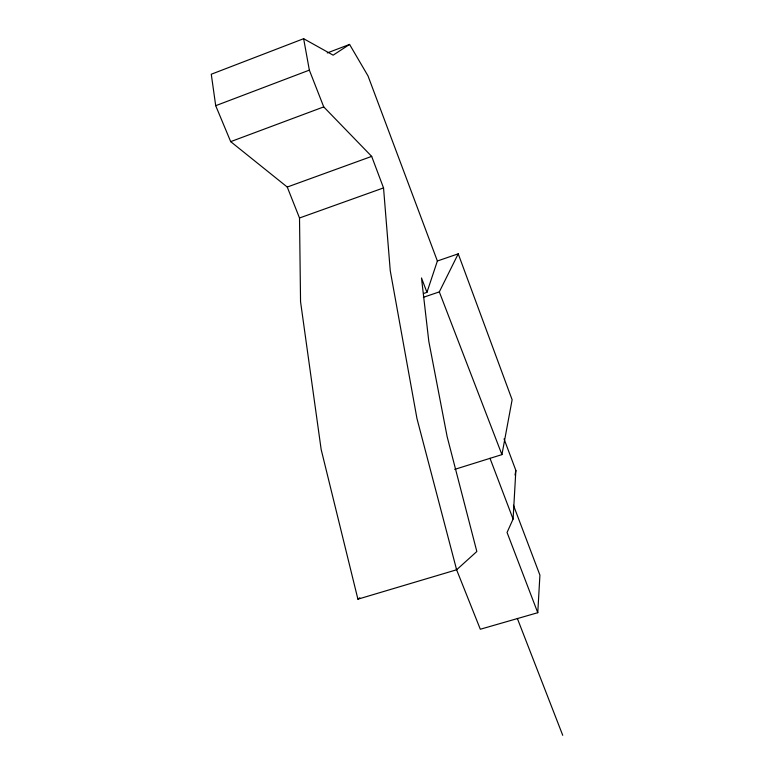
<?xml version="1.0" encoding="UTF-8"?>
<svg xmlns="http://www.w3.org/2000/svg" width="774" height="774" viewBox="0 0 774 774"><rect width="100%" height="100%" fill="white"/><g stroke="black" fill="none" stroke-linecap="round" stroke-linejoin="round"><path stroke-width="1.16" d="M456.292 568.987L480.315 629.243L537.766 612.708L507.057 532.464L513.094 519.073L515.861 470.428L504.048 438.916M537.766 612.708L539.913 575.14L513.443 505.229M515.029 475.101L515.861 470.428M454.715 469.373L501.929 454.619L512.127 399.761L458.227 253.824L437.378 261.002L426.948 292.34L423.552 293.501M423.349 297.313L439.313 291.895L458.227 253.824M437.378 261.002L368.008 75.91L349.577 44.428L333.139 55.167L303.64 38.7L211.273 74.236L215.704 105.69L230.691 141.642L287.251 187.047L299.509 217.987L300.554 301.715L321.152 449.433L357.907 599.173L456.621 569.78L476.832 551.504L447.14 436.652L428.796 341.276L421.491 277.963L426.948 292.34M357.907 599.173L359.804 597.77M327.257 52.942L349.577 44.428M215.704 105.69L309.348 70.134L303.64 38.7M230.691 141.642L323.735 106.899L371.675 156.387L383.536 187.918L390.26 270.745L416.973 418.589L456.621 569.78M287.251 187.047L371.675 156.387M299.509 217.987L383.536 187.918M309.348 70.134L323.735 106.899M517.342 618.436L562.727 735.3M439.313 291.895L501.929 454.619M490 458.285L513.094 519.073"/></g></svg>
